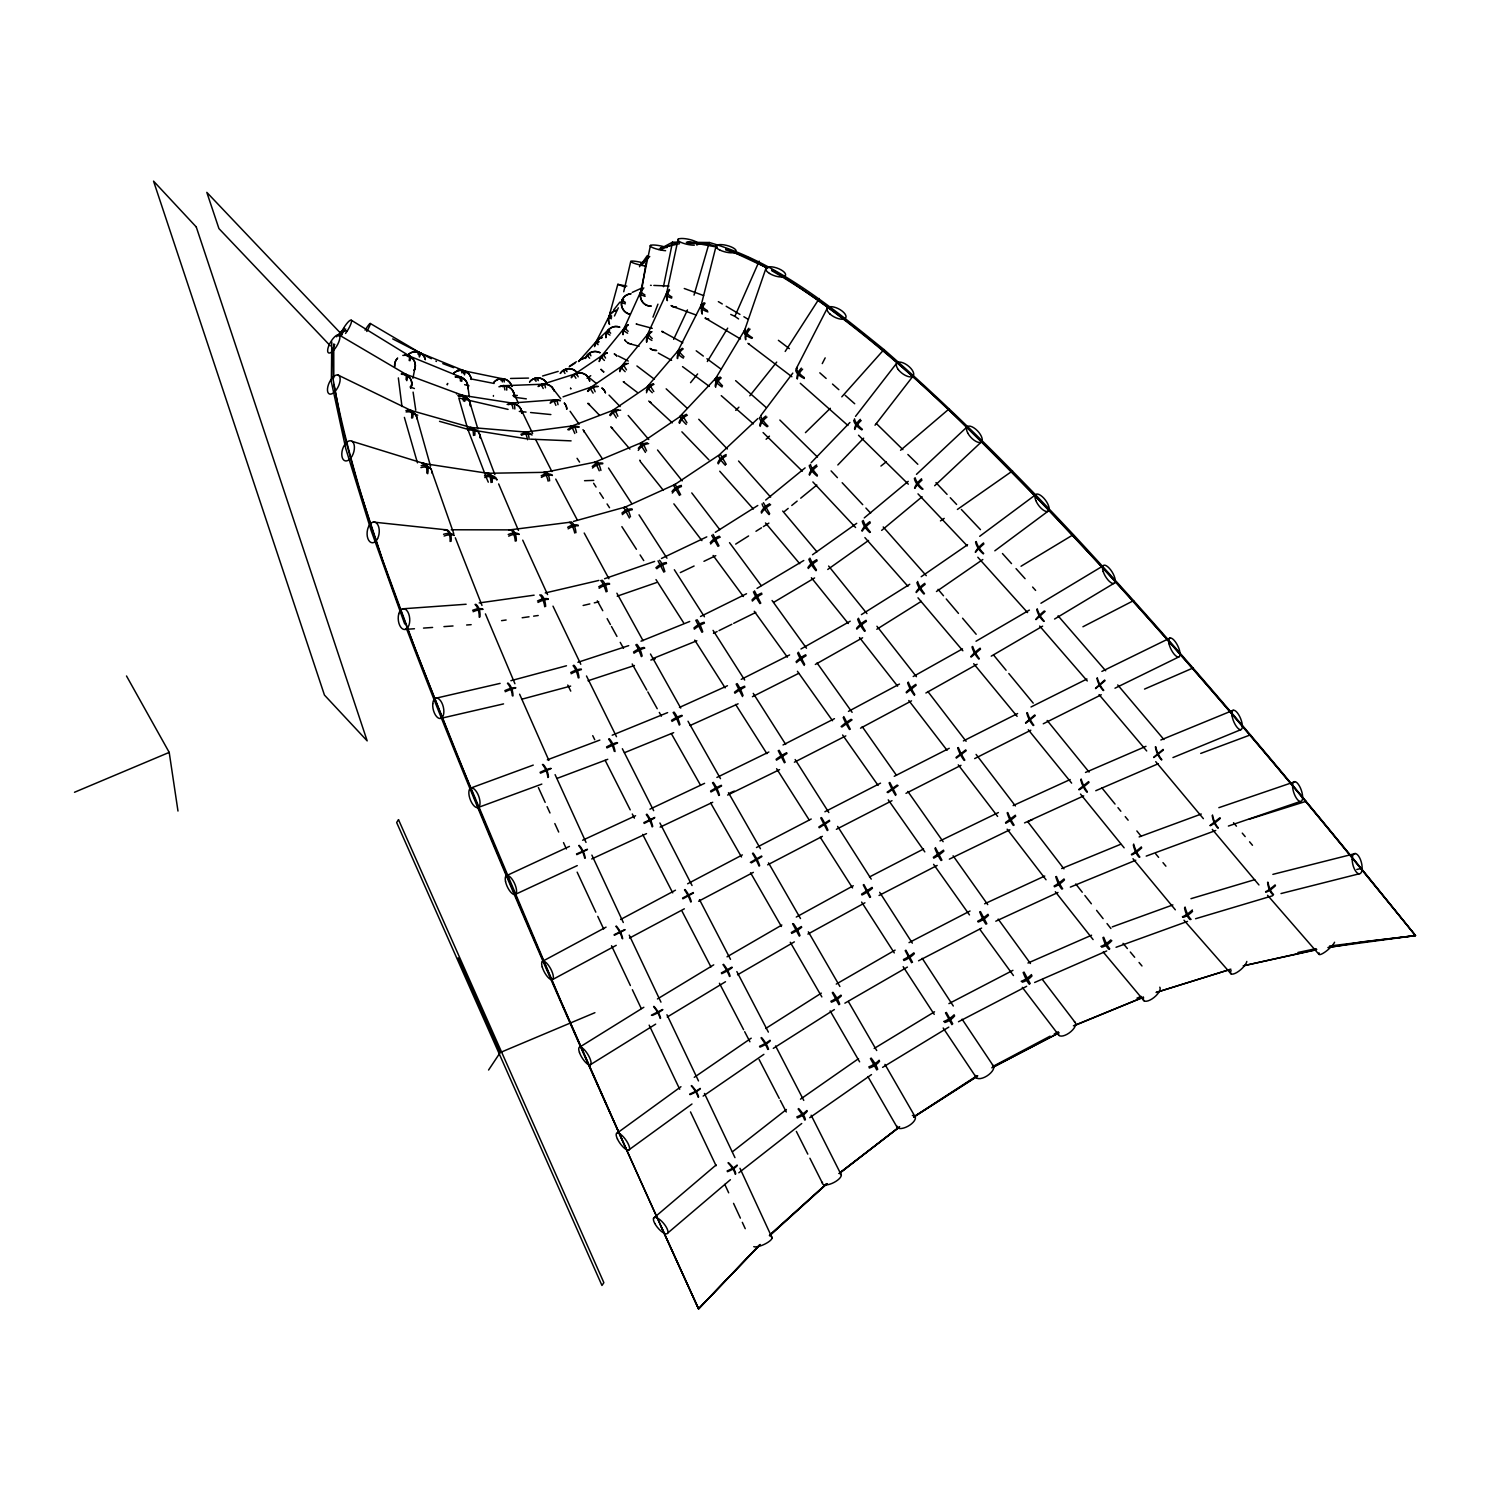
<?xml version="1.0" encoding="UTF-8"?>
<svg xmlns="http://www.w3.org/2000/svg" width="1490" height="1490" viewBox="0 0 1490 1490"><rect width="100%" height="100%" fill="white"/><g stroke="black" fill="none" stroke-linecap="round" stroke-linejoin="round"><path stroke-width="1.5" d="M543.217 388.536L541.317 384.476L541.317 385.631M578.195 376.821L576.5 373.32L576.556 374.847M331.767 341.899L331.376 381.943L345.773 448.639L371.159 530.645L404.703 623.993M611.403 318.767L608.777 317.519L617.81 284.348L626.787 286.117M593.132 393.137L589.891 387.94L623.584 364.938M623.248 364.678L626.489 369.855M641.706 290.084L647.126 255.833L639.489 266.729M411.11 387.4L412.004 382.837M412.916 378.274L414.723 369.147M663.441 286.695L672.511 242.162L679.403 242.218M640.383 293.213L650.46 245.44M666.44 294.126L678.118 239.238M623.733 291.742L630.736 261.458A10.43 1.397 13 0 1 643.885 263.06M700.933 306.214L716.187 245.664M694.023 295.132L709.296 242.497C776.216 261.607 830.787 306.605 883.961 349.554C950.583 407.59 1013.014 470.17 1073.396 534.631C1192.931 663.478 1305.464 798.603 1415.5 935.59L1329.08 947.23M616.339 417.871L611.999 410.868L649.975 384.997M649.472 384.699L653.812 391.572M744.367 331.004L766.046 268.032M652.974 317.128L657.947 304.165M738.593 318.935L734.868 316.346L759.192 261.141M334.747 344.432L332.829 348.66L333.238 379.95L341.676 425.637L358.159 485.684L382.688 560.128L415.244 648.97L455.828 752.171L561.115 1001.764L625.819 1148.12M338.547 335.976L340.465 331.749L347.17 330.668M623.584 329.532L640.905 291.276M646.939 335.66L666.98 292.245M673.666 339.329L687.467 309.92M614.457 315.992L618.313 307.815M645.431 452.401L640.067 443.722L682.55 414.89M431.355 358.717L392.708 338.901M677.466 351.901L701.548 304.426M598.123 344.693L595.628 342.719L609.559 315.47L611.589 315.954M796.144 368.849L827.397 307.983M822.257 363.597L825.181 357.879M715.293 379.019L745.075 329.439M707.34 361.53L727.697 328.135M578.474 361.567L597.136 340.521L599.092 341.657M785.193 351.454L819.277 298.503M488.571 1070.025L500.193 1052.555L594.92 1012.679M761.185 415.058L792.792 373.115M855.521 416.381L896.663 363.225M875.021 425.227L913.314 375.741M641.65 265.425L648.765 256.243M613.545 310.125L619.914 302.079M749.805 395.8L776.7 362.107M340.428 335.641L345.755 329.029M601.14 356.538L624.906 327.409M690.54 382.669L697.618 373.953M621.125 366.67L648.225 333.611M647.48 386.413L678.714 350.038M841.794 396.843L883.961 349.554M336.498 336.777L344.413 328.247M680.241 416.064L716.504 377.436M595.628 342.719L597.658 343.147M759.397 1245.063L698.568 1308.872L660.48 1225.32M759.714 1245.174L698.568 1308.872C621.349 1139.627 545.526 969.692 474.435 797.765C421.149 662.51 361.846 527.87 333.816 384.532M811.175 462.664L849.915 422.471M837.827 464.973L863.66 438.172M1035.997 619.635L1045.16 611.366M1095.523 688.306L1104.686 680.036M735.743 410.365L738.91 407.18M760.179 1244.467L698.568 1308.872C596.41 1084.105 494.363 859.022 406.342 628.259M769.808 1234.912L826.41 1183.954M805.438 432.64L830.321 408.279M597.639 339.981L608.889 329.365M720.303 453.873L757.926 418.504M766.121 439.271L769.455 436.142M916.462 474.36L966.935 427.015M934.677 485.74L981.78 441.562M971.275 656.941L980.55 649.081M1025.53 722.762L1034.805 714.902M769.678 1235.713L827.025 1183.749M769.361 1235.601L826.782 1183.619M1163.392 750.047L1153.8 757.553M1219.956 817.749L1210.085 825.423M1105.003 680.744L1095.616 688.604M1163.094 749.396L1153.707 757.255M900.556 450.278L949.354 408.688M906.46 692.906L916.182 685.307M956.059 757.46L965.781 749.861M653.533 1218.205L716.113 1164.957M667.837 1232.956L730.417 1179.707M864.256 517.905L908.23 481.344M881.652 530.384L922.105 496.747M1035.178 715.721L1025.735 723.265M1088.65 781.579L1078.853 789.402M840.472 1172.257L899.643 1126.663M765.692 500.044L805.103 467.897M784.597 511.331L788.191 508.407M791.767 505.482L797.15 501.106M800.726 498.182L816.837 485.032M640.886 263.749L649.77 256.541M966.172 750.755L956.338 758.112M1015.361 815.216L1005.527 822.573M880.925 466.053L886.308 461.788M732.484 1151.751L786.403 1109.529M738.835 1172.779L801.732 1123.516M839.28 1173.561L898.768 1127.446M839.093 1173.468L898.861 1127.539M898.116 785.547L887.872 792.699M943.524 850.157L933.299 857.309M887.072 792.233L897.222 785.025M841.887 727.027L852.094 719.838M979.694 536.307L1035.42 494.866M994.817 550.816L1048.681 510.753M617.382 1132.921L680.949 1086.713M628.408 1150.224L691.975 1104.015M829.744 821.046L819.221 827.769M872.06 887.407L861.555 894.149M812.516 554.746L856.713 523.325M827.751 569.459L868.558 540.46M957.399 509.45L1012.511 470.915M800.503 1099.154L858.538 1058.664M809.722 1117.705L871.501 1074.588M761.874 856.62L751.295 862.915M921.193 576.723L967.569 544.744M936.446 591.511L982.804 559.514M694.265 1077.326L751.221 1038.176M703.15 1096.1L763.886 1054.343M914.394 1116.569L977.757 1075.799M575.922 378.255L573.78 374.754L603.431 354.62L604.214 355.402M587.041 378.199L590.748 375.685M801.415 926.519L791.283 932.517M940.451 520.904L944.213 518.39M679.477 495.444L673.536 485.386L720.285 454.208L726.245 464.34M608.777 317.519L610.23 317.538M776.439 760.198L786.981 753.512M818.867 826.931L829.409 820.245M569.776 366.056L576.332 361.753M693.483 893.013L682.867 898.824M731.944 967.122L721.328 972.933M913.612 1116.904L976.695 1075.929M913.78 1117.072L977.068 1076.525M765.674 1028.51L821.325 993.141M773.31 1048.364L834.363 1009.568M715.33 532.303L757.795 505.482M735.669 544.111L748.595 535.953M755.97 531.278L761.502 527.795M763.364 526.622L768.896 523.12M624.925 929.909L614.383 935.31M662.584 1009.494L651.409 1015.156M569.199 366.819L574.972 363.206M861.388 614.625L909.738 584.285M876.809 629.264L921.304 601.345M579.945 1046.967L643.829 1007.277M589.854 1065.033L655.675 1024.133M874.164 1048.476L934.528 1011.803M882.601 1067.362L948.795 1027.113M657.444 998.952L713.729 964.849M667.278 1017.018L725.5 981.742M1021.041 566.237L1073.396 534.631M1040.933 603.264L1103.028 565.902M1054.585 619.039L1114.762 582.851M757.013 588.401L803.781 560.501M773.683 602.351L814.602 577.934M976.006 641.24L1029.366 610.081M991.241 656.159L1042.627 626.154M710.935 791.991L721.626 785.919M750.364 862.375L761.595 855.986M727.027 956.822L781.859 925.029M737.55 974.814L794.338 941.885M836.263 984.089L895.118 950.099M844.867 1003.18L907.41 967.085M800.968 648.988L850.213 621.2M815.328 664.447L862.598 637.776M913.202 676.534L962.484 648.895M925.886 692.999L977.123 664.261M991.781 1067.809L1058.962 1032.756M796.275 917.058L853.304 885.749M807.897 934.081L864.926 902.791M643.866 822.592L654.762 817.414M658.841 249.519L672.511 242.162M542.435 961.367L606.058 927.134M552.604 979.545L616.227 945.331M606.914 747.943L617.605 742.951M848.443 711.382L899.457 684.059M860.531 728.182L911.545 700.859M620.622 919.479L675.473 890.201M629.488 938.085L684.357 908.807M992.563 1066.616L1050.115 1036.146M1054.231 1033.967L1058.347 1031.788M687.616 883.775L742.374 854.906M698.605 901.226L753.363 872.358M756.473 847.531L811.231 819.016M767.648 864.852L822.406 836.337M948.907 1003.627L1012.921 970.325M958.48 1021.749L1026.647 986.305M992.955 1067.324L1058.701 1033.036M654.52 818.122L644.202 823.43M693.278 892.529L682.55 898.06M909.03 942.63L970.046 911.005M918.566 960.789L981.612 928.102M1082.932 626.769L1133.667 600.582M869.471 876.958L923.595 848.983M879.044 895.471L937.173 865.448M824.901 811.752L880.534 783.144M836.374 829.315L891.989 800.689M783.032 744.963L834.456 718.664M794.394 762.191L845.817 735.892M894.242 776.309L949.26 748.297M905.976 793.351L960.994 765.32M587.47 849.579L576.779 854.664M624.794 929.611L614.122 934.696M741.238 679.365L789.588 654.948M752.431 696.705L798.77 673.312M963.397 740.921L1017.596 713.542M974.665 758.596L1030.801 730.23M1031.005 706.986L1086.974 678.993M1043.261 723.786L1101.296 694.768M700.524 616.488L746.527 593.746M713.468 633.343L717.137 631.536M718.981 630.624L731.869 624.254M733.695 623.341L755.784 612.427M716.895 777.445L768.877 752.003M727.623 795.064L779.587 769.622M1101.874 671.413L1169.818 638.13M1114.986 688.212L1178.925 656.885M939.966 840.919L998.393 812.553M949.354 859.153L1009.866 829.781M661.467 558.489L706.782 536.866M680.315 572.588L694.098 566.014M703.951 561.32L715.777 555.677M649.919 809.163L704.602 783.33M576.481 853.975L587.321 849.244M660.144 827.118L712.723 802.272M540.423 773.198L550.983 768.654M506.991 875.431L569.441 846.413M514.814 894.615L577.263 865.597M582.627 840.23L635.578 815.738M591.698 858.966L646.53 833.618M984.629 903.797L1044.769 876.027M995.786 921.211L1057.993 892.473M1013.126 805.587L1070.193 779.531M1024.543 822.908L1083.714 795.884M623.658 507.773L675.212 484.38M679.44 707.433L727.455 685.735M690.093 725.5L738.109 703.802M632.226 292.394L641.613 288.166M660.815 249.631L675.678 242.945M1027.951 963.043L1091.574 935.217M1034.619 982.487L1106.716 950.955M1144.525 689.088L1193.099 667.967M1085.484 772.453L1145.978 746.322M1095.765 790.724L1158.345 763.7M1073.415 1025.809L1143.351 997.22M74.5 792.27L169.208 752.394L126.501 675.976M594.566 462.291L641.911 442.437M730.044 792.848L734.272 791.097M1136.907 998.17L1141.172 996.4M1160.84 739.99L1233.198 710.264M1172.947 757.572L1241.04 729.597M1061.681 868.54L1120.759 844.253M1070.341 887.109L1135.771 860.233M1075.408 1025.25L1143.258 997.313M612.204 735.203L667.613 712.611M624.422 752.711L673.666 732.633M1028.268 821.363L1032.495 819.63M640.979 641.184L689.702 621.479M652.378 658.766L696.854 640.775M571.173 426.308L614.495 409.75M547.333 759.844L599.855 740.064M557.335 778.302L607.752 759.304M1200.716 753.437L1250.464 734.868M1139.124 836.933L1201.294 814.024M1146.201 856.117L1215.728 830.507M471.213 787.893L533.252 765.096M477.806 807.617A10.43 4.563 69.8 0 0 476.614 791.916A10.43 4.563 69.8 0 0 468.884 793.779A10.43 4.563 69.8 0 0 477.806 807.617L541.82 784.094M1112.248 926.892L1172.891 904.914M1116.047 947.286L1187.53 921.397M563.034 396.843L592.461 386.636M604.568 578.735L654.613 561.432M617.214 596.168L656.382 582.627M1218.839 807.692L1294.996 781.654M1228.393 826.056L1300.193 801.508M577.896 662.305L628.706 645.636M588.01 680.762L634.423 665.527M541.224 384.681L576.407 373.524M1249.03 819.295L1306.134 801.322M1229.995 969.506L1156.072 992.47L1230.889 969.171M1190.976 898.675L1254.766 879.659M1195.576 918.734L1272.59 895.769M542.602 376.002L558.191 371.382M650.813 660.051L655.246 658.785M573.464 521.407L624.887 507.159M510.884 680.707L566.479 665.769M521.705 699.238L570.633 686.089M1244.299 965.632L1316.769 949.447M1272.87 874.369L1355.323 853.546M1281.009 893.553L1359.01 873.848M545.265 592.946L598.85 580.429M583.13 605.48L589.835 603.916M594.286 602.873L598.757 601.83M1356.794 869.49L1361.264 868.447M435.453 698.307L500.118 683.389M441.115 718.292L503.546 703.895M617.866 284.329L625.185 287.16M660.424 247.899L679.552 243.708M1243.2 965.818L1315.502 950.005M1297.883 952.482L1315.968 948.664M596.186 461.9L543.403 472.609A10.43 2.533 78.5 0 1 548.134 481.177M1327.869 947.603L1363.424 941.736L1415.5 935.59C1316.396 812.609 1215.114 691.304 1108.895 574.376C1006.346 465.01 903.201 352.683 775.657 271.869L771.522 269.951M479.165 602.929L534.128 595.181M501.553 620.659L506.134 620.008M522.171 617.754L529.043 616.786M533.625 616.152L538.207 615.5M523.698 432.361L572.924 425.842M510.157 529.844L570.968 522.115M1329.546 946.001L1415.5 935.59L1354.261 860.605M510.735 403.12L555.863 399.692M402.617 608.814L466.128 604.251M405.373 629.395L414.444 628.743M423.514 628.091L432.603 627.439M443.946 626.62L453.016 625.968M466.631 624.999L471.157 624.664M503.099 385.742L543.757 384.178M512.821 395.632L517.347 395.446M584.546 480.711L593.746 480.376M510.549 378.46L528.54 378.088M486.392 473.299L545.042 472.33M451.265 529.769L510.567 529.881M686.294 242.274L709.296 242.497M687.263 243.298L708.104 243.894L716.876 246.856M653.831 285.428L669.029 286.043M530.533 439.159L571.098 440.872M491.029 478.271L495.574 478.551M470.728 427.481L526.343 432.1M519.302 411.408L526.063 412.078M530.57 412.525L550.872 414.555M373.338 522.077L445.305 529.732M515.205 397.364L526.324 398.854M422.396 463.334L487.807 473.317M461.602 395.185L513.044 403.213M526.044 438.712L467.823 429.325L439.531 421.335M688.063 241.846L717.081 247.098M470.989 378.926L494.159 383.47M463.278 370.675L504.067 379.075M508.071 409.396L458.79 397.96L467.823 429.325L485.684 475.869M636.658 324.168L652.266 328.322M631.257 344.19L639.098 346.276M464.619 384.644L468.996 385.836M611.571 312.788L610.043 312.416L611.608 313.124M413.401 413.959L417.759 415.188M410.178 410.216L473.317 428.151M352.031 441.301L425.73 464.06M725.63 249.836L747.514 257.249L767.685 268.442M684.264 288.501L703.615 295.56M672.772 306.512L696.426 315.135M404.777 373.86L463.446 395.651M410.067 386.916L414.406 388.536M442.791 363.616L453.593 367.676M457.914 369.297L468.717 373.375M419.416 352.627L465.048 371.178M409.173 355.961L461.639 377.436M730.733 314.427L734.868 316.346M726.021 248.718L767.387 268.014M337.913 374.996L411.668 410.812M618.275 355.98L628.259 361.046M661.933 331.357L682.793 342.756M658.319 353.074L671.599 360.338M771.708 270.677C877.982 332.363 963.024 423.7 1048.979 510.064C1154.191 621.777 1254.394 738.109 1351.337 857.029M339.143 334.989A10.43 3.669 -59.5 0 1 333.667 350.224A10.43 3.669 -59.5 0 1 328.489 346.537A10.43 3.669 -59.5 0 1 339.143 334.989L406.863 374.847M370.358 323.516L420.702 353.223M718.348 301.632L722.278 303.96M726.189 306.288L739.953 314.427M743.882 316.755L747.812 319.084M740.511 338.975L705.161 318.041A10.43 9.238 -70 0 0 708.271 319.363M351.342 320.238L410.551 356.65M611.626 317.221L609.559 315.582M696.202 350.802L703.336 356.073M706.912 358.717L721.197 369.259M682.532 366.615L709.333 386.394M778.395 340.316L789.383 348.66M747.887 343.315L791.861 376.728M636.919 365.963L654.408 379.224M623.286 381.757L637.273 392.373M589.761 378.106L596.54 383.619M603.413 354.452L605.555 358.047M735.613 380.639L766.065 407.403M721.253 395.651L753.4 423.886M675.175 484.325L680.669 494.773M623.882 507.531L629.376 517.98M819.798 372.817L826.149 378.441M832.5 384.066L838.851 389.691M845.184 395.316L854.72 403.753M800.298 383.303L847.922 425.488M666.16 388.834L687.281 408.297M649.621 401.853L672.344 422.843M876.306 423.495L902.884 449.608M907.857 454.487L917.821 464.284M858.519 435.229L908.323 484.175M779.847 420.031L817.451 457.058M763.085 432.547L802.328 471.175M609.038 395.111L620.101 406.565M588.233 403.585L599.297 415.04M698.736 419.267L727.343 448.974M681.88 431.821L708.905 459.87M342.141 334.84L206.812 192.359L218.937 228.585L330.389 345.904M935.962 482.63L947.081 494.382M950.266 497.735L956.617 504.458M961.385 509.487L980.457 529.639M917.989 493.861L967.271 545.917M831.085 470.896L837.417 477.657M842.167 482.723L862.729 504.663M865.895 508.034L870.644 513.1M812.87 481.94L855.577 527.516M598.57 342.476L597.118 340.651M1002.472 553.535L1011.505 563.593M1016.031 568.621L1025.083 578.679M1032.607 587.06L1035.624 590.413M977.812 557.241L1027.56 612.576M738.556 461.025L770.647 497.101M719.726 471.213L753.363 509.021M883.216 526.957L926.277 575.68M864.889 537.592L907.932 586.315M1183.991 920.224L1231.038 973.845M1267.562 895.285L1318.855 954.271M1058.068 615.836L1105.692 670.779M1039.648 626.042L1087.272 680.967M628.165 415.468L648.765 439.513M610.77 426.755L629.898 449.086M1117.724 684.934L1163.895 739.524M1099.061 694.619L1146.704 750.96M938.067 589.332L943.505 595.758M946.225 598.961L958.48 613.414M962.559 618.22L976.173 634.274M917.97 597.807L962.875 650.776M782.697 511.051L816.93 551.803M765.488 522.953L799.72 563.704M1233.534 822.704L1236.439 826.186M1242.269 833.134L1245.193 836.598M1249.57 841.813L1252.475 845.277M1212.301 829.39L1258.957 884.948M1155.737 761.651L1203.38 818.662M1123.032 943.338L1127.39 948.553M1130.314 952.036L1134.672 957.269M1139.049 962.484L1141.973 965.967M1103.215 952.017L1144.003 1000.796M1155.681 853.826L1158.605 857.365M1162.982 862.636L1165.906 866.174M1132.977 858.706L1175.331 909.813M993.886 655.414L1006.085 670.239M1008.804 673.517L1033.222 703.15M973.696 663.702L1017.111 716.355M1047.172 720.471L1089.078 772.081M1028.286 729.728L1071.645 783.125M1101.948 787.949L1115.042 804.079M1117.947 807.654L1120.852 811.249M1125.229 816.632L1128.135 820.208M1136.851 830.954L1141.21 836.337M1080.511 794.058L1124.13 847.81M828.626 566.051L866.957 613.601M811.38 577.729L848.276 623.509M657.537 449.999L682.197 480.86M640.179 461.341L663.385 490.378M1075.743 883.961L1082.262 892.231M1084.869 895.527L1091.369 903.778M1096.584 910.371L1103.103 918.622M1107.014 923.577L1110.907 928.531M1055.33 891.728L1093.101 939.594M876.939 626.266L916.425 676.683M859.507 637.534L897.595 686.164M551.393 386.655L560.855 398.854M927.842 691.509L966.097 741.294M908.788 700.505L947.063 750.289M1027.765 821.754L1063.935 868.856M1007.165 829.185L1046.036 879.771M976.08 754.406L1015.416 805.96M958.256 764.836L997.611 816.408M691.77 492.929L719.819 529.714M1042.367 979.47L1074.83 1022.028M673.871 503.844L701.92 540.628M1022.308 987.349L1059.018 1035.457M729.523 542.658L761.222 585.589M713.114 555.453L743.417 596.521M590.487 354.415L589.444 353.26L590.934 355.831M564.263 371.643L563.239 370.377L564.989 373.524M998.17 919.088L1030.447 963.509M713.039 534.351L719 545.843M979.824 929.294L1013.442 975.559M772.062 600.489L806.5 648.243M754.257 611.273L787.372 657.183M817.042 662.938L852.131 712.35M953.097 855.782L987.74 904.616M797.448 671.301L832.538 720.732M933.597 864.33L969.468 914.897M862.207 726.617L896.44 775.266M907.82 791.432L943.133 841.682M842.614 734.998L878.113 785.435M888.245 799.851L924.824 851.889M570.093 411.259L579.126 424.203M686.983 422.806L682.029 414.76M658.021 560.855L663.851 572.16M962.093 1019.179L992.917 1065.276M943.17 1027.988L976.546 1077.922M583.633 430.647L602.537 459.013M577.058 458.305L579.573 462.086M769.697 513.752L763.402 502.707M717.994 546.402L711.699 535.357M608.535 468.028L631.816 503.713M922.217 958.312L953.302 1006.011M593.616 483.282L596.056 487.044M599.725 492.687L603.413 498.312M607.082 503.955L609.522 507.718M903.145 966.675L934.23 1014.373M946.336 1012.399L952.743 1023.835M870.402 1058.552L876.809 1069.988M639.024 514.851L666.961 558.21M621.87 526.64L636.435 549.27M640.085 554.932L643.736 560.575M879.677 892.324L912.346 943.151M861.611 902.065L894.279 952.911M674.337 569.739L704.416 616.767M951.886 1024.654L945.517 1012.865M655.991 579.591L683.575 622.708M713.058 630.363L744.683 680.036M837.622 826.41L871.24 879.119M694.731 640.123L725.146 687.877M820.189 837.175L852.541 887.928M753.251 693.371L785.696 744.423M795.157 759.546L828.831 812.553M776.607 768.691L809.033 819.724M735.594 704.416L766.884 753.661M905.883 950.173L912.495 962.242M832.295 992.657L838.926 1004.726M863.883 884.538L870.57 896.98M792.587 923.67L799.273 936.111M1030.223 983.586L1024.002 972.057M754.48 590.878L760.794 603.171M695.774 620.268L701.92 632.282M808.325 931.809L839.894 986.473M848.35 1001.504L876.716 1050.524M790.277 942.257L821.847 996.922M830.116 1010.853L859.618 1061.83M884.948 1064.381L915.158 1116.811M867.906 1076.581L897.036 1127.148M768.505 862.878L800.503 918.548M750.569 872.805L781.412 926.501M986.846 923.744L980.42 911.582M911.601 962.745L905.194 950.583M728.461 792.717L760.459 848.76M710.637 802.942L741.48 856.992M688.007 721.235L720.49 778.655M671.375 733.695L700.505 785.156M650.478 654.017L680.744 708.104M632.188 663.963L646.79 690.075M647.833 691.937L657.22 708.718M659.306 712.443L661.411 716.187M616.879 593.206L643.065 640.7M597.304 600.805L602.761 610.695M607.138 618.611L610.416 624.552M611.496 626.526L616.953 636.416M620.231 642.358L623.509 648.299M798.398 652.192L804.693 664.447M941.922 860.158L935.403 847.624M869.769 897.427L863.25 884.911M736.153 684.096L742.523 696.556M584.21 533.029L608.926 578.735M555.751 479.091L577.319 520.047M896.067 794.58L889.828 782.436M827.267 830.582L820.767 817.973M736.842 971.573L768.374 1032.104M719.428 983.27L743.603 1029.683M744.665 1031.695L749.917 1041.789M843.806 716.578L850.25 729.169M778.208 750.681L784.411 762.806M699.518 899.662L730.51 959.355M682.103 911.359L710.954 966.935M775.582 1045.961L803.762 1100.402M759.099 1059.483L779.233 1098.372M780.239 1100.328L786.292 1111.987M659.921 822.983L692.049 885.507M642.674 834.381L672.716 892.864M535.655 439.531L551.952 471.622M811.156 1115.228L841.347 1175.07M622.354 748.725L653.663 810.653M796.349 1131.413L807.804 1154.117M809.889 1158.233L822.368 1183.004M605.163 760.328L630.214 809.871M632.3 814.006L634.386 818.14M586.483 675.976L616.488 736.693M567.746 685.046L570.745 691.118M592.741 735.65L594.734 739.711M520.643 408.558L532.638 433.404M552.995 606.151L580.802 664.279M704.453 1093.455L734.961 1157.637M666.943 1014.727L698.493 1080.92M690.503 1111.913L716.075 1165.739M649.156 1025.139L679.719 1089.264M629.246 935.161L660.964 1002.155M611.533 945.74L630.382 985.542M632.356 989.714L641.277 1008.562M591.884 855.111L623.304 922.496M577.152 872.153L595.814 912.159M597.769 916.369L603.673 928.996M739.971 1168.29L772.137 1237.892M724.773 1184.382L728.685 1192.82M733.546 1203.361L740.381 1218.112M742.318 1222.34L745.242 1228.673M522.729 540.162L547.575 594.585M555.1 774.632L586.017 842.39M538.393 787.558L545.172 802.384M547.091 806.63L549.996 812.981M554.82 823.56L558.694 832.035M563.518 842.614L566.423 848.983M458.175 957.828L500.193 1052.555M519.619 694.21L548.879 760.44M513.212 391.516L518.334 403.213M486.485 477.992L488.292 482.164M498.647 483.933L518.464 530.44M485.423 613.88L514.925 683.724M455.307 537.778L481.978 605.424M479.165 433.255L494.866 474.602M431.877 471.362L453.742 533.532M567.019 371.662L566.032 369.129L566.293 370.954M536.028 381.384L534.78 378.33L535.115 380.192M469.425 401.015L477.918 429.064M404.386 417.386L417.442 462.831M416.716 417.051L430.554 466.24M169.208 752.394L177.981 811.044M413.103 392.112L415.766 410.234M468.233 389.151L469.313 396.899M398.351 377.901L401.965 406.491M333.76 343.911L333.797 377.771M578.809 361.176A10.43 10.244 18.8 0 1 584.639 358.252M594.547 346.593A10.43 10.132 21.2 0 1 601.923 337.653M609.373 324.094A10.43 9.964 19.3 0 1 615.985 310.535M435.862 361.083A10.43 10.225 -62.5 0 1 436.458 361.474M407.459 355.589A10.43 10.225 -62.5 0 1 425.358 359.593M453.444 373.562A10.43 10.355 -64.8 0 1 471.194 378.87M494.159 381.98A10.43 10.411 -50.7 0 1 511.871 386.506M529.639 381.794A10.43 10.411 0 0 1 547.072 383.619M560.37 373.133A10.43 10.374 56.3 0 1 576.518 371.978M578.679 361.269A10.43 10.318 53.5 0 1 585.142 358.084M585.328 358.494A10.43 10.318 53.5 0 1 599.762 352.608M594.659 346.09A10.43 10.207 46.7 0 1 602.388 337.392M605.909 337.69A10.43 10.207 46.7 0 1 619.449 327.13M609.559 324.354A10.43 10.076 38.3 0 1 616.45 310.237M630.307 314.204A10.43 10.076 38.3 0 1 630.624 293.94M365.087 330.165A10.43 1.08 -59.5 0 1 370.302 323.442A10.43 1.08 -59.5 0 1 366.782 331.469M419.23 354.378A10.43 1.08 -59.5 0 1 419.361 357.023M417.777 353.968A10.43 1.415 -67.9 0 1 419.007 355.831M463.409 372.519A10.43 1.415 -67.9 0 1 464.489 374.921M407.236 355.607A10.43 10.355 72.3 0 1 425.358 359.537M397.346 358.364A10.43 10.355 72.3 0 0 394.701 366.577A10.43 10.188 11.2 0 1 397.662 358.122M404.535 355.03A10.43 10.355 72.3 0 1 414.276 370.079M461.676 372.817A10.43 1.378 -78.4 0 1 463.427 373.618M502.633 380.769A10.43 1.378 -78.4 0 1 504.216 382.017M453.761 373.152A10.43 10.393 29.6 0 1 471.324 379.466M447.317 384.439A10.43 10.393 29.6 0 1 447.522 383.731M455.437 376.691A10.43 10.393 29.6 0 1 467.73 388.629M493.991 382.185A10.43 10.374 -16.3 0 1 511.815 386.283M498.926 386.804A10.43 10.374 -16.3 0 1 514.162 396.862M500.994 380.583A10.43 1.024 88.8 0 1 502.354 381.906M536.996 379.801A10.43 1.024 88.8 0 1 538.281 380.621M529.527 382.055A10.43 10.355 -47.6 0 1 546.923 383.358M538.318 386.078A10.43 10.355 -47.6 0 1 554.224 390.808M560.314 373.45A10.43 10.3 -68.6 0 1 576.779 372.258M571.415 377.026A10.43 10.3 -68.6 0 1 589.723 381.049M589.668 358.215A10.43 0.969 40 0 1 588.606 355.7M610.658 333.201A10.43 0.969 40 0 1 609.615 330.706M585.607 358.159A10.43 10.225 -85.1 0 1 600.116 352.72M616.543 355.719A10.43 10.225 -85.1 0 0 614.234 353.931A10.43 9.909 -63.1 0 1 616.86 356.017M603.673 371.811A10.43 10.225 -85.1 0 1 601.029 369.278M599.148 361.53A10.43 10.225 -85.1 0 1 607.156 352.869M609.969 335.101A10.43 1.322 25.2 0 1 608.218 332.382M625.372 302.377A10.43 1.322 25.2 0 1 623.602 299.658M606.02 337.392A10.43 10.151 80.2 0 1 619.803 327.148M631.481 344.209A10.43 10.151 80.2 0 1 624.832 340.018M622.876 334.486A10.43 10.151 80.2 0 1 628.24 324.69M625.353 303.867A10.43 1.397 13 0 1 622.708 301.408M644.984 266.002A10.43 1.397 13 0 1 630.754 261.532M629.935 314.315A10.43 10.058 65.8 0 1 631.015 293.772M650.888 306.027A10.43 10.058 65.8 0 1 642.823 288.538M650.534 285.316A10.43 10.058 65.8 0 1 651.26 285.372M340.055 336.088A10.43 2.291 -58.4 0 1 346.555 323.851A10.43 2.291 -58.4 0 1 351.528 321.467A10.43 2.291 -58.4 0 1 345.512 333.481M408.968 356.967A10.43 2.291 -58.4 0 1 409.955 360.748M402.822 355.44A10.43 10.188 11.2 0 1 414.09 370.451M401.443 373.487A10.43 10.188 11.2 0 1 410.83 388.071M407.403 356.464A10.43 2.459 -67.8 0 1 409.154 360.506M459.87 377.938A10.43 2.459 -67.8 0 1 461.732 381.384M456.834 393.528A10.43 2.459 -67.8 0 1 456.517 394.012M458.138 377.734A10.43 2.235 -78.9 0 1 460.41 381.067M504.477 386.823A10.43 2.235 -78.9 0 1 506.749 390.138M455.251 377.007A10.43 10.132 -7.9 0 1 467.748 388.275M447.261 384.811A10.43 10.132 -7.9 0 1 447.689 383.414M457.84 395.595A10.43 10.132 -7.9 0 1 470.43 406.155M502.689 386.711A10.43 1.639 87.8 0 1 504.905 389.952M543.347 385.146A10.43 1.639 87.8 0 1 545.47 387.791M500.137 386.581A10.43 10.076 -23.7 0 1 514.125 396.415M493.414 396.247A10.43 10.076 -23.7 0 1 493.432 395.539M507.14 404.423A10.43 10.076 -23.7 0 1 521.835 413.233M538.225 386.543A10.43 10.02 -37.8 0 1 554.28 391.106M564.337 403.082A10.43 10.02 -37.8 0 1 566.852 408.912M550.387 402.244A10.43 10.02 -37.8 0 1 559.439 400.214M571.285 377.79A10.43 9.964 -50.8 0 1 589.612 380.993M602.239 388.238A10.43 9.964 -50.8 0 1 605.499 392.82M589.5 404.74A10.43 9.964 -50.8 0 1 587.954 403.269A10.43 9.294 -44 0 0 589.332 404.591M587.526 391.032A10.43 9.964 -50.8 0 1 598.365 386.45M604.4 360.45A10.43 1.229 39.2 0 1 602.761 356.929M628.165 331.32A10.43 1.229 39.2 0 1 626.526 327.8M603.804 371.941A10.43 9.909 -63.1 0 1 601.215 369.557M599.483 361.251A10.43 9.909 -63.1 0 1 607.175 353.055M624.403 382.427A10.43 9.909 -63.1 0 1 623.788 382.092M619.635 370.656A10.43 9.909 -63.1 0 1 626.433 363.411M636.156 323.982A10.43 9.853 -75.1 0 1 636.826 324.224M629.227 343.631A10.43 9.853 -75.1 0 1 627.961 342.998M625.316 340.651A10.43 9.853 -75.1 0 1 624.887 340.074M623.137 334.579A10.43 9.853 -75.1 0 1 627.979 325.137M661.988 331.451A10.43 9.853 -75.1 0 1 663.087 332.363M656.662 350.522A10.43 9.853 -75.1 0 1 650.106 348.399M646.586 342.253A10.43 9.853 -75.1 0 1 650.702 331.767M627.625 333.201A10.43 1.807 24.4 0 1 625.167 329.383M644.947 294.946A10.43 1.807 24.4 0 1 641.799 291.072M651.13 306.065A10.43 9.834 -87.7 0 1 643.848 287.887M671.133 305.562A10.43 9.834 -87.7 0 0 676.46 307.145A10.43 9.238 -70 0 1 671.431 305.878M667.203 300.496A10.43 9.834 -87.7 0 1 669.364 289.451M645.096 296.361A10.43 1.993 11.9 0 1 641.594 292.841M665.602 250.711A10.43 1.993 11.9 0 1 652.303 247.489A10.43 1.993 11.9 0 1 653.328 244.993A10.43 1.993 11.9 0 1 666.868 247.619M404.665 374.847A10.43 3.669 -59.5 0 1 406.807 380.658M403.082 374.456A10.43 3.502 -69.6 0 1 406.062 379.633M461.751 396.247A10.43 3.502 -69.6 0 1 464.731 401.425M401.332 374.232A10.43 9.443 -8.4 0 1 410.532 387.959M405.932 410.495A10.43 9.443 -8.4 0 1 417.088 418.951M460.522 395.67A10.43 2.999 -81.1 0 1 463.409 400.996M511.238 404.572A10.43 2.999 -81.1 0 1 514.832 409.024M458.51 396.21A10.43 9.406 -16.9 0 1 470.356 405.578M479.761 434.633A10.43 9.406 -16.9 0 1 480.171 437.948M468.326 428.58A10.43 9.406 -16.9 0 1 477.62 431.206M510.064 403.697A10.43 2.142 85.7 0 1 513.026 408.726M554.746 401.63A10.43 2.142 85.7 0 1 558.042 404.665M508.276 404.703A10.43 9.368 -25.8 0 1 521.705 413.103M520.923 434.298A10.43 9.368 -25.8 0 1 531.334 434.205M564.393 403.194A10.43 9.331 -34.9 0 1 566.684 409.34M550.201 403.287A10.43 9.331 -34.9 0 1 560.37 400.773M583.95 431.262A10.43 9.331 -34.9 0 1 584.21 431.877M567.727 429.66A10.43 9.331 -34.9 0 1 579.089 426.848M553.163 401.443A10.43 0.969 70.9 0 1 555.882 405.392M592.368 387.512A10.43 0.969 70.9 0 1 595.143 391.777M601.848 388.015A10.43 9.294 -44 0 1 605.368 392.708M587.991 391.46A10.43 9.294 -44 0 1 597.341 386.636M612.576 428.207A10.43 9.294 -44 0 1 611.459 427.5M609.708 415.002A10.43 9.294 -44 0 1 618.052 409.601M625.167 371.68A10.43 1.527 39.4 0 1 622.205 366.652M652.266 338.621A10.43 1.527 39.4 0 1 648.802 333.462M624.124 382.26A10.43 9.257 -52.8 0 1 623.546 381.943M619.877 371.68A10.43 9.257 -52.8 0 1 628.37 363.392M650.962 402.449A10.43 9.257 -52.8 0 1 648.727 401.052M646.306 390.864A10.43 9.257 -52.8 0 1 653.235 383.675M651.894 340.446A10.43 2.291 24.8 0 1 648.243 335.306M671.953 297.031A10.43 2.291 24.8 0 1 668.284 291.891M662.193 331.544A10.43 9.219 -61.4 0 1 663.199 332.4M656.121 350.28A10.43 9.219 -61.4 0 1 650.46 348.753M646.828 341.694A10.43 9.219 -61.4 0 1 651.968 331.655M677.186 358.271A10.43 9.219 -61.4 0 1 682.327 348.232M671.618 298.149A10.43 2.626 12 0 1 667.017 293.791M694.303 245.198A10.43 2.626 12 0 1 678.173 240.542A10.43 2.626 12 0 1 689.609 239.499A10.43 2.626 12 0 1 696.724 244.975M667.427 300.552A10.43 9.238 -70 0 1 669.625 290.178M702.032 313.757A10.43 9.238 -70 0 1 704.025 302.694M408.949 410.514A10.43 4.917 -64.1 0 1 412.637 417.908M406.099 411.948A10.43 7.934 -15.7 0 1 416.958 418.299M421.186 465.625A10.43 7.934 -15.7 0 1 432.007 473.131M407.794 410.16A10.43 4.377 -74.1 0 1 411.575 418.038M470.952 428.114A10.43 4.377 -74.1 0 1 474.807 435.285M467.86 429.977A10.43 8.121 -20.8 0 1 479.966 437.222M484.511 475.925A10.43 8.121 -20.8 0 1 496.989 480.022A10.43 6.463 -23.1 0 0 484.771 477.582M469.76 427.76A10.43 3.557 -85.3 0 1 473.503 435.471M525.113 432.566A10.43 3.557 -85.3 0 1 529.099 439.382M523.549 432.528A10.43 2.44 82.5 0 1 527.497 439.718M572.626 426.233A10.43 2.44 82.5 0 1 576.556 432.491M521.425 435.322A10.43 8.214 -26.9 0 1 532.116 435.006M541.168 475.813A10.43 8.214 -26.9 0 1 551.971 474.826M570.819 426.55A10.43 1.043 69.1 0 1 574.805 433.497M614.141 409.974A10.43 1.043 69.1 0 1 617.847 416.25M582.962 429.679A10.43 8.251 -33.7 0 1 584.117 431.728M568.863 430.033A10.43 8.251 -33.7 0 1 578.828 427.22M592.256 466.445A10.43 8.251 -33.7 0 1 602.779 463.148M612.26 427.853A10.43 8.251 -40.6 0 1 611.738 427.574M610.323 415.691A10.43 8.251 -40.6 0 1 620.678 410.178M640.234 460.503A10.43 8.251 -40.6 0 1 639.694 460.205M638.297 448.322A10.43 8.251 -40.6 0 1 647.312 442.828M652.285 392.727A10.43 1.844 40.7 0 1 648.634 386.301M684.04 356.855A10.43 1.844 40.7 0 1 679.142 349.796M646.492 392.745A10.43 8.232 -47.3 0 1 653.998 384.327M678.956 422.713A10.43 8.232 -47.3 0 1 686.462 414.295M683.351 358.122A10.43 2.831 26.9 0 1 677.913 351.565M707.433 310.646A10.43 2.831 26.9 0 1 701.995 304.09M677.652 358.569A10.43 8.195 -53.6 0 1 683.24 348.846M715.163 386.264A10.43 8.195 -53.6 0 1 720.154 376.951M708.793 319.139A10.43 8.176 -59.4 0 1 705.403 318.19M702.274 313.869A10.43 8.176 -59.4 0 1 705.068 303.215M749.135 344.06A10.43 8.176 -59.4 0 1 748.613 343.78M745.484 339.478A10.43 8.176 -59.4 0 1 748.781 328.266M707.936 311.931A10.43 3.353 14.1 0 1 701.25 305.916M422.657 463.707A10.43 5.774 -72.8 0 1 427.723 473.746M422.043 463.465A10.43 4.917 -81.3 0 1 426.792 473.112M487.081 473.596A10.43 4.917 -81.3 0 1 492.259 482.332M431.802 471.678A10.43 5.997 -19.4 0 1 431.746 472.144M420.906 467.599A10.43 5.997 -19.4 0 1 431.374 469.592M443.554 534.277A10.43 5.997 -19.4 0 1 453.873 535.022M486.113 473.447A10.43 3.855 89.1 0 1 491.011 482.518M544.521 472.703A10.43 3.855 89.1 0 1 549.624 480.823M508.202 534.519A10.43 6.463 -23.1 0 1 519.042 534.053M596.037 462.068A10.43 2.533 78.5 0 1 600.917 470.467M541.392 477.415A10.43 6.742 -27.8 0 1 552.418 475.478M567.653 527.274A10.43 6.742 -27.8 0 1 578.139 525.15M594.491 462.589A10.43 0.987 67.2 0 1 599.241 470.803M641.836 442.921A10.43 0.987 67.2 0 1 646.567 450.93M592.48 468.046A10.43 6.891 -33.1 0 1 602.668 463.8M621.87 513.119A10.43 6.891 -33.1 0 1 632.058 508.891M638.26 450.39A10.43 6.947 -38.6 0 1 648.653 443.592M671.99 491.551A10.43 6.947 -38.6 0 1 681.377 485.423M679.608 423.328A10.43 6.929 -43.9 0 1 687.374 415.188M717.752 462.962A10.43 6.929 -43.9 0 1 726.17 454.543M686.238 424.408A10.43 2.123 43.2 0 1 680.371 415.878M722.52 385.78A10.43 2.123 43.2 0 1 718.031 377.342M722.035 386.953A10.43 3.297 31 0 1 715.368 378.926M752.45 337.764A10.43 3.297 31 0 1 745.317 329.178M715.628 387.326A10.43 6.854 -48.7 0 1 721.253 377.845M759.714 425.358A10.43 6.854 -48.7 0 1 765.841 416.064M751.798 338.379A10.43 4.06 19 0 1 744.683 330.668M745.782 339.664A10.43 6.742 -52.8 0 1 750.047 329.141M797.094 378.646A10.43 6.742 -52.8 0 1 801.359 368.123M444.448 529.974A10.43 6.035 -83.9 0 1 451.06 541.317M444.076 529.9A10.43 5.01 -89.9 0 1 450.11 541.485M509.878 530.216A10.43 5.01 -89.9 0 1 516.304 540.889M444.113 536.028A10.43 4.153 -21.5 0 1 454.226 535.45M472.591 610.285A10.43 4.153 -21.5 0 1 482.779 609.075M508.686 536.158A10.43 4.768 -24.5 0 1 519.135 534.463M537.48 600.991A10.43 4.768 -24.5 0 1 548.152 598.812M509.189 530.216A10.43 3.818 82.8 0 1 515.242 541.131M571.322 522.152A10.43 3.818 82.8 0 1 575.978 532.656M568.118 528.838A10.43 5.178 -28.4 0 1 578.288 525.802M598.682 586.855A10.43 5.178 -28.4 0 1 609.447 583.428M569.124 522.524A10.43 2.421 74.5 0 1 574.768 533.066M624.664 507.587A10.43 2.421 74.5 0 1 624.776 507.345M625.539 506.935A10.43 2.421 74.5 0 1 630.493 516.862M622.317 514.609A10.43 5.401 -32.8 0 1 632.263 509.766M655.824 567.876A10.43 5.401 -32.8 0 1 666.272 562.55M672.325 493.078A10.43 5.513 -37.3 0 1 681.489 486.522M710.208 542.732A10.43 5.513 -37.3 0 1 719.353 536.195M725.351 465.271A10.43 2.328 46.8 0 1 718.739 455.567M768.002 426.177A10.43 2.328 46.8 0 1 761.073 415.468M718.31 463.912A10.43 5.494 -41.7 0 1 726.207 455.94M761.111 512.038A10.43 5.494 -41.7 0 1 769.641 503.769M767.164 426.773A10.43 3.613 37 0 1 759.658 417.237M804.246 377.529A10.43 3.613 37 0 1 797.392 367.192M760.124 426.401A10.43 5.383 -45.4 0 1 766.959 417.088M809.144 474.677A10.43 5.383 -45.4 0 1 816.576 464.954M804.339 378.497A10.43 4.619 27.2 0 1 795.772 369.967M796.48 368.477A10.43 4.619 27.2 0 1 796.74 368.254M797.374 378.87A10.43 5.159 -48.5 0 1 802.626 369.166M854.534 429.008A10.43 5.159 -48.5 0 1 860.307 419.305M475.794 604.269A10.43 5.737 85.9 0 1 480.004 616.897M475.031 604.456A10.43 4.749 82 0 1 479.221 617.195M541.112 594.845A10.43 4.749 82 0 1 545.657 606.411M473.094 611.72A10.43 2.645 -22.9 0 1 482.872 609.391M504.831 690.615A10.43 2.645 -22.9 0 1 515.615 687.654M539.734 594.901A10.43 3.539 76.8 0 1 544.744 606.784M601.96 580.113A10.43 3.539 76.8 0 1 607.156 591.456M537.983 602.444A10.43 3.259 -25.6 0 1 548.301 599.334M570.707 672.549A10.43 3.259 -25.6 0 1 581.249 669.066M600.712 580.541A10.43 2.16 70.9 0 1 606.113 591.921M659.474 560.221A10.43 2.16 70.9 0 1 664.875 571.601M599.148 588.289A10.43 3.688 -28.9 0 1 609.652 584.099M633.492 652.024A10.43 3.688 -28.9 0 1 644.071 647.461M656.773 568.752A10.43 3.967 -32.6 0 1 666.552 563.481M693.874 628.016A10.43 3.967 -32.6 0 1 704.155 622.261M710.637 543.999A10.43 4.098 -36.4 0 1 720.303 537.089M751.966 600.004A10.43 4.098 -36.4 0 1 761.632 593.095M761.483 513.137A10.43 4.098 -40 0 1 770.628 504.719M807.934 567.541A10.43 4.098 -40 0 1 816.781 559.644M769.045 514.627A10.43 2.403 50.8 0 1 762.061 503.825M817.414 475.18A10.43 2.403 50.8 0 1 810.411 464.377M809.629 475.031A10.43 3.967 -43.1 0 1 817.116 466.296M861.816 530.738A10.43 3.967 -43.1 0 1 869.899 521.612M817.191 476.185A10.43 3.706 43.9 0 1 809.293 465.346M862.393 429.306A10.43 3.706 43.9 0 1 854.515 418.82M861.872 429.921A10.43 4.843 37.7 0 1 853.696 420.217M854.813 429.474A10.43 3.706 -45.5 0 1 861.201 420.515M914.581 488.217A10.43 3.706 -45.5 0 1 921.528 478.774M508.034 683.053A10.43 5.196 77 0 1 512.988 695.942M507.457 683.389A10.43 4.265 75 0 1 512.299 695.718M573.818 665.155A10.43 4.265 75 0 1 579.014 677.801M505.259 691.732A10.43 1.453 -23.8 0 1 515.726 687.989M540.069 772.323A10.43 1.453 -23.8 0 1 550.853 768.318M573.073 665.658A10.43 3.148 71.8 0 1 578.213 677.838M636.845 644.313A10.43 3.148 71.8 0 1 642.171 656.121M571.154 673.741A10.43 1.993 -26.3 0 1 581.435 669.606M606.523 746.956A10.43 1.993 -26.3 0 1 616.99 742.56M633.939 653.235A10.43 2.365 -29.2 0 1 644.798 648.076M671.506 720.359A10.43 2.365 -29.2 0 1 681.899 715.33M635.783 644.816A10.43 1.844 68 0 1 641.333 656.643M696.966 619.672A10.43 1.844 68 0 1 702.759 631.797M694.303 629.19A10.43 2.626 -32.5 0 1 704.453 623.155M734.458 692.235A10.43 2.626 -32.5 0 1 744.609 686.201M759.956 603.636A10.43 1.006 59.2 0 1 753.418 591.828M816.464 569.906A10.43 1.006 59.2 0 1 809.927 558.117M752.357 601.085A10.43 2.775 -35.8 0 1 762.005 594.119M796.07 661.69A10.43 2.775 -35.8 0 1 805.718 654.743M815.999 570.745A10.43 2.365 54.6 0 1 808.846 559.104M870.402 532.079A10.43 2.365 54.6 0 1 863.25 520.438M808.269 568.51A10.43 2.794 -38.9 0 1 817.191 560.78M856.527 628.37A10.43 2.794 -38.9 0 1 866.025 620.324M869.75 532.526A10.43 3.595 50.3 0 1 862.263 521.165M923.036 489.111A10.43 3.595 50.3 0 1 915.121 477.75M862.3 531.036A10.43 2.701 -41.5 0 1 870.365 522.841M916.126 591.94A10.43 2.701 -41.5 0 1 924.75 583.335M921.993 489.186A10.43 4.656 46.8 0 1 914.357 478.458M914.879 488.347A10.43 2.477 -43.4 0 1 922.031 480.041M975.279 552.157A10.43 2.477 -43.4 0 1 983.53 542.919M543.254 764.482A10.43 4.563 69.8 0 1 548.469 777.054M542.435 764.445A10.43 3.744 69.4 0 1 547.892 777.501M609.298 738.742A10.43 3.744 69.4 0 1 615.053 751.537M608.628 739.152A10.43 2.719 67.8 0 1 614.29 751.37M673.983 712.034A10.43 2.719 67.8 0 1 679.943 724.606M673.126 712.499A10.43 1.527 65.7 0 1 679.235 725.071M737.14 683.575A10.43 1.527 65.7 0 1 743.044 695.513M671.934 721.421A10.43 1.211 -29.5 0 1 682.141 716.001M710.562 791.078A10.43 1.211 -29.5 0 1 721.365 785.286M734.868 693.26A10.43 1.415 -32.4 0 1 744.944 687.058M776.067 759.304A10.43 1.415 -32.4 0 1 786.664 752.711M804.228 665.415A10.43 1.062 60.6 0 1 797.578 653.104M865.28 630.941A10.43 1.062 60.6 0 1 858.482 618.238M796.442 662.64A10.43 1.565 -35.4 0 1 806.09 655.712M841.105 726.58A10.43 1.565 -35.4 0 1 851.2 719.26M864.517 631.239A10.43 2.291 57.9 0 1 857.644 619.114M924.489 593.597A10.43 2.291 57.9 0 1 917.617 581.472M856.825 629.171A10.43 1.62 -38.1 0 1 866.435 621.33M906.181 692.217A10.43 1.62 -38.1 0 1 915.773 684.376M916.331 592.554A10.43 1.602 -40.3 0 1 925.178 584.378M970.754 656.755A10.43 1.602 -40.3 0 1 980.159 648.169M923.875 594.007A10.43 3.39 55.4 0 1 916.89 582.497M983.698 553.498A10.43 3.39 55.4 0 1 976.248 541.54M975.596 552.231A10.43 1.453 -42 0 1 983.959 543.925M1035.904 619.3A10.43 1.453 -42 0 1 1044.248 610.993M983.27 553.852A10.43 4.302 53.4 0 1 975.577 542.062M579.144 845.333A10.43 3.986 65.1 0 1 585.216 858.184M578.772 845.65A10.43 3.259 65.2 0 1 584.657 857.961M646.865 814.155A10.43 3.259 65.2 0 1 652.732 826.484M646.269 814.564A10.43 2.347 64.7 0 1 652.154 826.894M713.244 782.343A10.43 2.347 64.7 0 1 719.465 795.101M712.518 782.79A10.43 1.248 63.9 0 1 718.813 795.511M779.046 750.215A10.43 1.248 63.9 0 1 785.137 762.396M849.505 729.541A10.43 1.117 61.8 0 1 843.172 717.491M914.804 694.582A10.43 1.117 61.8 0 1 908.285 682.048M914.45 695.346A10.43 2.235 60.7 0 1 907.634 682.904M979.116 658.412A10.43 2.235 60.7 0 1 972.672 646.437M978.949 659.195A10.43 3.222 59.7 0 1 971.983 646.828M1044.173 621.107A10.43 3.222 59.7 0 1 1037.208 608.74M1043.745 621.404A10.43 3.986 59 0 1 1036.779 609.671M616.32 926.091A10.43 3.557 61.7 0 1 622.69 938.737M615.947 926.389A10.43 2.924 61.9 0 1 622.187 938.514M685.028 889.511A10.43 2.924 61.9 0 1 691.267 901.636M684.506 889.884A10.43 2.067 62.2 0 1 690.727 902.009M753.12 853.062A10.43 2.067 62.2 0 1 759.677 865.653M752.506 853.453A10.43 1.043 62.5 0 1 759.025 866.081M821.474 817.563A10.43 1.043 62.5 0 1 827.974 830.172M895.583 795.437A10.43 1.192 63 0 1 889.083 782.809M964.849 760.142A10.43 1.192 63 0 1 958.349 747.533M964.16 760.459A10.43 2.235 63.2 0 1 957.66 747.831M1033.855 725.276A10.43 2.235 63.2 0 1 1027.355 712.648M1033.278 725.574A10.43 3.129 63.4 0 1 1026.778 712.946M1103.773 690.336A10.43 3.129 63.4 0 1 1097.273 677.708M1103.326 690.578A10.43 3.781 63.9 0 1 1096.975 678.527M653.942 1006.346A10.43 3.353 58.1 0 1 660.591 1018.154M653.607 1006.625A10.43 2.756 58.8 0 1 660.2 1018.452M723.488 964.291A10.43 2.756 58.8 0 1 730.081 976.118M662.733 1009.792A10.43 1.565 -25.5 0 1 652.285 1015.435M700.207 1088.389A10.43 1.565 -25.5 0 1 689.777 1094.033M723.023 964.645A10.43 1.937 59.9 0 1 729.504 976.527M793.518 923.781A10.43 1.937 59.9 0 1 800 935.646M732.167 967.625A10.43 1.807 -27.5 0 1 721.663 973.696M770.013 1040.262A10.43 1.807 -27.5 0 1 759.509 1046.334M801.75 927.246A10.43 1.956 -30 0 1 791.674 933.392M840.937 995.115A10.43 1.956 -30 0 1 830.861 1001.261M872.451 888.245A10.43 1.993 -32.7 0 1 861.946 895.024M913.91 952.762A10.43 1.993 -32.7 0 1 903.406 959.541M943.934 851.069A10.43 1.863 -35.4 0 1 933.69 858.165M988 914.283A10.43 1.863 -35.4 0 1 977.719 921.193M941.084 860.568A10.43 1.304 64.1 0 1 934.956 848.536M1014.131 825.125A10.43 1.304 64.1 0 1 1007.78 812.497M1015.77 816.129A10.43 1.602 -37.5 0 1 1005.843 823.262M1064.009 878.914A10.43 1.602 -37.5 0 1 1054.082 886.047M1013.349 825.46A10.43 2.328 65.5 0 1 1007.165 812.776M1087.327 791.674A10.43 2.328 65.5 0 1 1081.144 778.991M1087.011 792.27A10.43 3.166 66.6 0 1 1080.753 779.773M1161.753 759.49A10.43 3.166 66.6 0 1 1155.718 746.714M1089.022 782.418A10.43 1.248 -39.1 0 1 1079.058 789.868M1141.359 846.916A10.43 1.248 -39.1 0 1 1131.394 854.385M1161.641 760.012A10.43 3.762 67.7 0 1 1155.365 746.825M691.565 1085.577A10.43 3.353 54 0 1 698.624 1096.919M691.286 1085.838A10.43 2.775 55.5 0 1 698.177 1097.255M761.52 1037.543A10.43 2.775 55.5 0 1 768.523 1049.407M700.375 1088.762A10.43 2.254 -25.4 0 1 690.038 1094.629M737.084 1165.068A10.43 2.254 -25.4 0 1 727.12 1170.954M770.293 1040.858A10.43 2.812 -27.4 0 1 759.9 1047.153M806.872 1110.516A10.43 2.812 -27.4 0 1 796.796 1116.904M761.073 1037.897A10.43 1.918 57.6 0 1 767.76 1049.444M832.891 992.247A10.43 1.918 57.6 0 1 839.727 1004.223M841.329 995.935A10.43 3.166 -30.1 0 1 831.327 1002.23M879.156 1060.228A10.43 3.166 -30.1 0 1 868.763 1066.933M914.357 953.712A10.43 3.315 -33.1 0 1 903.871 960.51M954.159 1014.746A10.43 3.315 -33.1 0 1 943.673 1021.544M985.933 924.191A10.43 1.453 65.2 0 1 979.712 911.936M1062.668 888.748A10.43 1.453 65.2 0 1 1056.447 876.474M988.503 915.326A10.43 3.185 -36 0 1 978.148 922.068M1031.527 974.553A10.43 3.185 -36 0 1 1021.19 981.295M1061.811 889.102A10.43 2.514 67.7 0 1 1055.777 876.753M1139.887 857.029A10.43 2.514 67.7 0 1 1133.685 844.048M1064.493 879.938A10.43 2.831 -38.3 0 1 1054.454 886.829M1110.87 939.855A10.43 2.831 -38.3 0 1 1100.887 946.392M1139.179 857.29A10.43 3.371 69.8 0 1 1133.294 844.867M1218.168 827.732A10.43 3.371 69.8 0 1 1212.506 814.974M1141.768 847.81A10.43 2.272 -39.7 0 1 1131.674 854.925M1192.373 909.962A10.43 2.272 -39.7 0 1 1182.408 916.722M1218.019 828.198A10.43 3.949 71.1 0 1 1212.227 815.719M1220.273 818.42A10.43 1.565 -40 0 1 1210.215 825.721M1275.123 884.874A10.43 1.565 -40 0 1 1265.606 891.691M728.442 1162.628A10.43 3.669 49.6 0 1 735.762 1173.897M728.089 1162.945A10.43 2.999 51.9 0 1 735.278 1174.325M798.659 1108.541A10.43 2.999 51.9 0 1 805.401 1119.791M737.308 1165.553A10.43 3.11 -24.8 0 1 727.455 1171.699M771.131 1236.663A10.43 3.11 -24.8 0 1 766.568 1243.163A10.43 3.11 -24.8 0 1 753.772 1246.664M798.1 1108.988A10.43 2.049 55.1 0 1 804.6 1119.996M871.129 1058.049A10.43 2.049 55.1 0 1 877.703 1069.392M807.207 1111.223A10.43 4.023 -26.8 0 1 797.299 1117.91M839.783 1173.338A10.43 4.023 -26.8 0 1 833.953 1182.483A10.43 4.023 -26.8 0 1 822.461 1182.334M879.621 1061.159A10.43 4.619 -30 0 1 869.322 1068.051M912.402 1115.433A10.43 4.619 -30 0 1 909.738 1125.155A10.43 4.619 -30 0 1 896.775 1125.881M954.68 1015.882A10.43 4.861 -33.8 0 1 944.809 1022.513M992.452 1064.977A10.43 4.861 -33.8 0 1 986.846 1076.022A10.43 4.861 -33.8 0 1 975.689 1075.445M1029.404 984.294A10.43 1.658 66.4 0 1 1023.146 972.467M1109.771 948.832A10.43 1.658 66.4 0 1 1103.717 937.21M1032.086 975.838A10.43 4.731 -37.3 0 1 1022.196 982.208M1074.383 1021.749A10.43 4.731 -37.3 0 1 1068.945 1033.129A10.43 4.731 -37.3 0 1 1058.179 1032.98M1111.819 940.693A10.43 4.284 -39.9 0 1 1101.687 947.174M1159.779 987.199A10.43 4.284 -39.9 0 1 1151.975 998.952A10.43 4.284 -39.9 0 1 1143.556 997.574M1109.063 949.409A10.43 2.812 70.1 0 1 1102.917 937.527M1191.106 919.404A10.43 2.812 70.1 0 1 1185.053 907.019M1192.577 911.377A10.43 3.52 -41.3 0 1 1182.93 917.337M1246.813 961.441A10.43 3.52 -41.3 0 1 1236.7 972.56A10.43 3.52 -41.3 0 1 1231.112 970.512M1190.268 919.665A10.43 3.744 73.4 0 1 1184.531 907.913M1273.559 894.503A10.43 3.744 73.4 0 1 1268.027 882.285M1273.298 894.894A10.43 4.396 75.8 0 1 1267.58 882.378M1275.496 885.693A10.43 2.459 -41 0 1 1265.848 892.119M1334.574 942.239A10.43 2.459 -41 0 1 1324.74 952.24A10.43 2.459 -41 0 1 1319.041 952.836M398.519 819.686L396.638 822.517L601.96 1285.479L603.86 1282.648L398.519 819.686M196.252 226.946L153.544 181.128L324.447 695.066L367.173 740.884L196.252 226.946M570.54 388.257A10.43 10.3 -68.6 0 0 570.912 388.89A10.43 9.964 -50.8 0 1 570.558 388.257M334.971 391.516A10.43 4.917 -64.1 0 0 338.64 375.312A10.43 4.917 -64.1 0 0 327.819 386.785A10.43 4.917 -64.1 0 0 334.971 391.516M719.782 250.022A10.43 3.353 14.1 0 0 736.06 251.438A10.43 3.353 14.1 0 0 722.222 244.658A10.43 3.353 14.1 0 0 719.782 250.022M351.025 457.747A10.43 5.774 -72.8 0 0 351.491 441.003A10.43 5.774 -72.8 0 0 341.787 453.798A10.43 5.774 -72.8 0 0 351.025 457.747M769.455 273.415A10.43 4.06 19 0 0 785.491 275.333A10.43 4.06 19 0 0 772.025 266.878A10.43 4.06 19 0 0 769.455 273.415M377.566 538.654A10.43 6.035 -83.9 0 0 374.623 522.096A10.43 6.035 -83.9 0 0 367.322 536.475A10.43 6.035 -83.9 0 0 377.566 538.654M829.949 314.017A10.43 4.619 27.2 0 0 845.78 317.78A10.43 4.619 27.2 0 0 833.897 307.052A10.43 4.619 27.2 0 0 829.949 314.017M398.724 613.973A10.43 5.737 85.9 0 0 404.554 629.506A10.43 5.737 85.9 0 0 408.688 613.824A10.43 5.737 85.9 0 0 398.724 613.973M898.284 369.557A10.43 4.843 37.7 0 0 913.221 375.871A10.43 4.843 37.7 0 0 903.462 363.001A10.43 4.843 37.7 0 0 898.284 369.557M432.752 703.82A10.43 5.196 77 0 0 440.407 718.497A10.43 5.196 77 0 0 441.711 702.591A10.43 5.196 77 0 0 432.752 703.82M967.811 433.143A10.43 4.656 46.8 0 0 981.444 441.934A10.43 4.656 46.8 0 0 973.827 427.798A10.43 4.656 46.8 0 0 967.811 433.143M1035.811 500.491A10.43 4.302 53.4 0 0 1048.122 511.275A10.43 4.302 53.4 0 0 1042.255 496.654A10.43 4.302 53.4 0 0 1035.811 500.491M505.538 881.577A10.43 3.986 65.1 0 0 515.223 894.503A10.43 3.986 65.1 0 0 511.945 878.988A10.43 3.986 65.1 0 0 505.538 881.577M1103.196 571.564A10.43 3.986 59 0 0 1114.222 583.335A10.43 3.986 59 0 0 1109.268 568.212A10.43 3.986 59 0 0 1103.196 571.564M542.23 966.954A10.43 3.557 61.7 0 0 552.324 979.694A10.43 3.557 61.7 0 0 548.022 964.701A10.43 3.557 61.7 0 0 542.23 966.954M1168.998 643.717A10.43 3.781 63.9 0 0 1178.739 656.96A10.43 3.781 63.9 0 0 1175.387 641.855A10.43 3.781 63.9 0 0 1168.998 643.717M579.498 1052.592A10.43 3.353 58.1 0 0 590.226 1064.94A10.43 3.353 58.1 0 0 584.993 1050.469A10.43 3.353 58.1 0 0 579.498 1052.592M1232.025 715.759A10.43 3.762 67.7 0 0 1240.835 729.653A10.43 3.762 67.7 0 0 1238.469 714.38A10.43 3.762 67.7 0 0 1232.025 715.759M617.437 1138.993A10.43 3.353 54 0 0 629.004 1150.019A10.43 3.353 54 0 0 622.243 1135.697A10.43 3.353 54 0 0 617.437 1138.993M1292.631 787.335A10.43 3.949 71.1 0 0 1300.789 801.49A10.43 3.949 71.1 0 0 1299.373 785.919A10.43 3.949 71.1 0 0 1292.631 787.335M654.762 1223.42A10.43 3.669 49.6 0 0 667.352 1233.59A10.43 3.669 49.6 0 0 659.958 1219.733A10.43 3.669 49.6 0 0 654.762 1223.42M1352.194 859.395A10.43 4.396 75.8 0 0 1359.644 873.829A10.43 4.396 75.8 0 0 1359.662 857.849A10.43 4.396 75.8 0 0 1352.194 859.395"/></g></svg>
